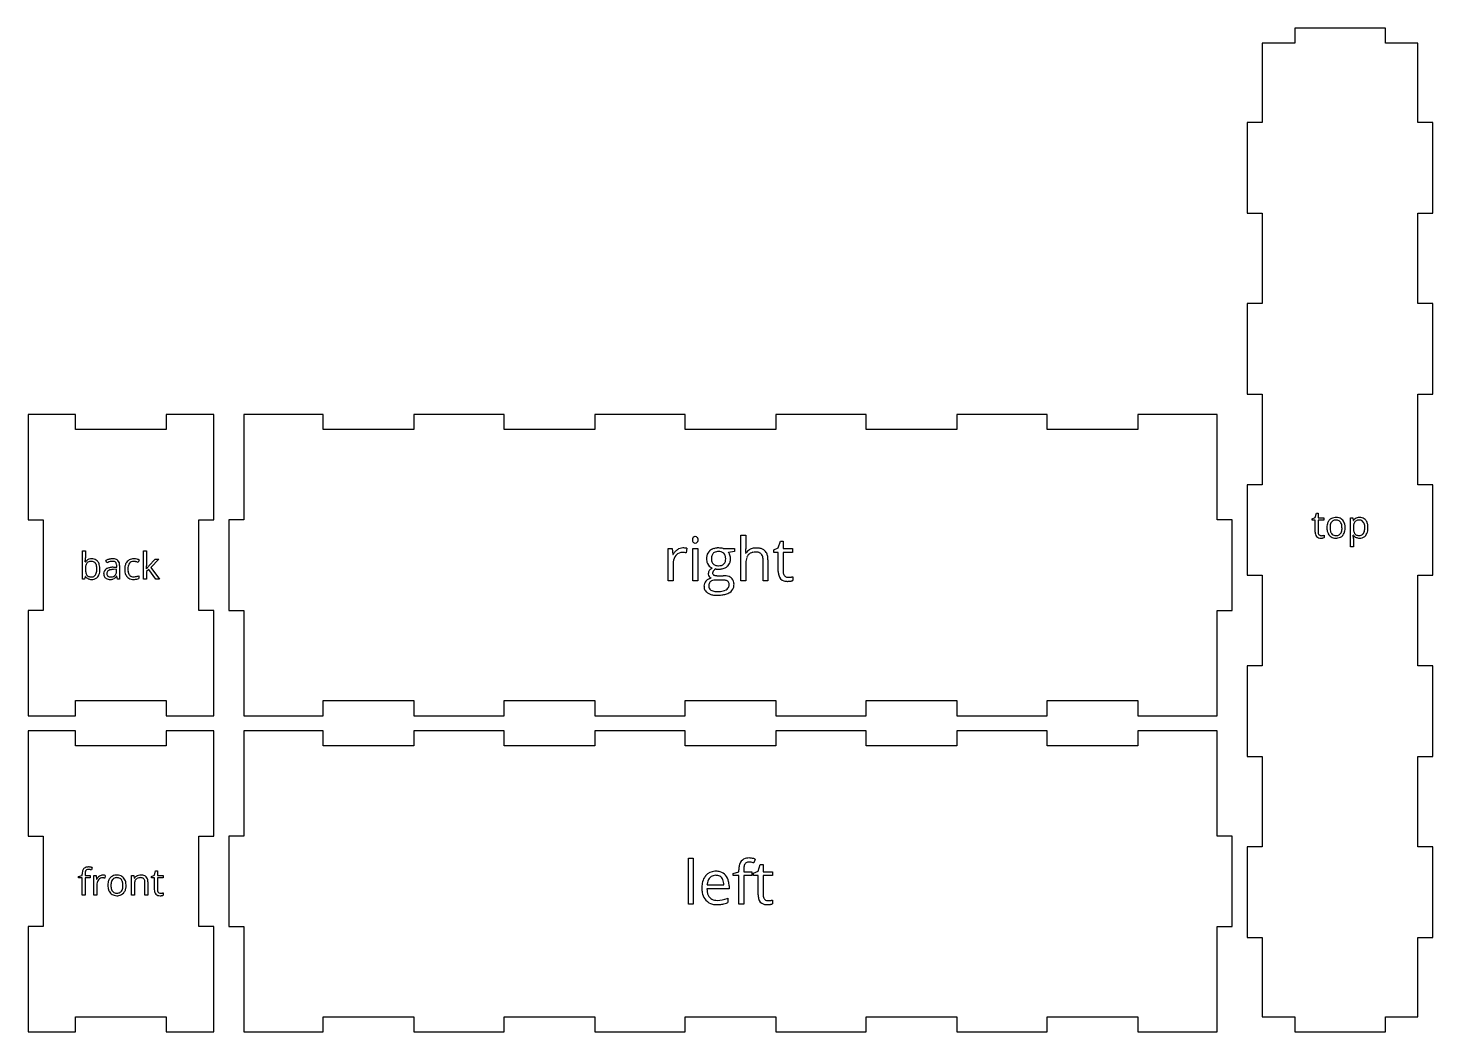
# Model space of a CAD drawing. Header units: millimetres. Extents: x 0 to 280, y 3 to 406.
# Drawn here: x 0 to 280, y 3 to 203 of the extents above; entities that cross this region are included whole.
import ezdxf

# ---------------------------------------------------------------- set-up
doc = ezdxf.new("R2010")
doc.units = ezdxf.units.MM

msp = doc.modelspace()

# ---------------------------------------------------------------- linework, layer by layer
at = {"layer": 'back_labelLayer'}
for p, q in [((10.83, 93.23), (10.83, 98.85)), ((10.83, 98.85), (11.43, 98.85)), ((11.43, 98.85), (11.43, 97.48)), ((23, 93.23), (23, 98.85)), ((23, 98.85), (23.59, 98.85)), ((23.59, 98.85), (23.59, 95.87)), ((11.4, 96.66), (11.43, 96.66)), ((15.7, 96.45), (15.51, 96.91)), ((16.99, 95.58), (17.66, 95.6)), ((17.66, 95.6), (17.66, 95.84)), ((18.24, 95.93), (18.24, 93.23)), ((22.12, 97.05), (21.94, 96.54)), ((23.57, 95.25), (23.59, 95.25)), ((24.07, 95.83), (25.35, 97.19)), ((26.06, 97.19), (24.45, 95.5)), ((24.45, 95.5), (26.17, 93.23)), ((25.35, 97.19), (26.06, 97.19)), ((11.26, 93.23), (10.83, 93.23)), ((11.39, 93.73), (11.26, 93.23)), ((11.43, 93.73), (11.39, 93.73)), ((17.64, 95.17), (17.04, 95.15)), ((17.64, 94.81), (17.64, 95.17)), ((17.68, 93.79), (17.65, 93.79)), ((17.8, 93.23), (17.68, 93.79)), ((18.24, 93.23), (17.8, 93.23)), ((22.06, 93.89), (22.06, 93.36)), ((23.59, 93.23), (23, 93.23)), ((24.05, 95.1), (23.59, 94.71)), ((23.59, 94.71), (23.59, 93.23)), ((25.44, 93.23), (24.05, 95.1)), ((26.17, 93.23), (25.44, 93.23))]:
    msp.add_line(p, q, dxfattribs=at)
for centre, radius, start, end in [((2.4, 97.35), 9.02, 355.7239, 358.1259), ((3.93, 97.25), 7.49, 355.4718, 355.653), ((-1.08, 97.47), 12.51, 358.1123, 0.0485), ((12.55, 95.88), 1.36, 95.1835, 145.1109), ((14.66, 95.28), 3.23, 171.0667, 177.8457), ((16.05, 95.21), 4.62, 177.6177, 180.0425), ((15.39, 95.19), 3.97, 179.7763, 185.7075), ((13.32, 95.5), 1.88, 160.8927, 171.2334), ((12.52, 95.78), 1.03, 143.3382, 161.256), ((12.33, 95.91), 0.798, 120.1403, 142.4249), ((12.45, 95.69), 1.04, 100.4469, 119.6701), ((12.57, 95.06), 1.69, 89.5731, 100.7324), ((12.67, 95.2), 2.05, 89.8743, 96.8145), ((12.59, 95.36), 1.39, 78.6782, 90.375), ((12.69, 95.42), 1.83, 74.2394, 90.5624), ((12.71, 95.86), 0.875, 35.5408, 79.8011), ((12.81, 95.86), 1.37, 38.5631, 74.067), ((12.61, 95.79), 0.995, 32.7039, 35.5239), ((12.35, 95.64), 1.3, 15.778, 32.0151), ((11.49, 95.38), 2.2, 6.1648, 16.0397), ((10.15, 95.23), 3.54, 359.7681, 6.3096), ((10.26, 95.2), 3.44, 353.4935, 0.2205), ((12.5, 95.62), 1.77, 16.4709, 38.4075), ((11.6, 95.34), 2.71, 5.1339, 16.7973), ((10.8, 95.19), 3.52, 350.6563, 0.338), ((10.47, 95.22), 3.85, 359.8779, 5.4094), ((16.1, 94.36), 1.04, 115.4905, 182.3568), ((16.82, 94.48), 2.77, 106.3569, 118.335), ((16.62, 93.41), 2.12, 101.3568, 117.0798), ((17.45, 92.84), 4.02, 112.2123, 115.9641), ((17.06, 93.83), 2.95, 103.6227, 112.432), ((16.94, 94.11), 3.15, 104.5163, 106.5489), ((16.86, 94.47), 2.78, 90.0714, 104.6521), ((17.04, 91.46), 4.12, 92.4696, 101.7065), ((16.83, 94.8), 1.95, 90.4485, 103.7665), ((16.82, 95.27), 1.48, 83.6506, 90.1754), ((16.87, 94.72), 2.53, 81.5679, 90.3249), ((17.16, 89.72), 5.86, 91.7165, 92.9096), ((16.88, 95.77), 0.98, 70.5716, 83.9929), ((17.01, 96.12), 0.609, 42.7296, 71.038), ((17.01, 95.67), 1.57, 68.2273, 81.7494), ((16.96, 96.09), 0.669, 20.4094, 41.4479), ((16.59, 95.95), 1.06, 7.8272, 20.6042), ((17.22, 96.18), 1.02, 47.8683, 68.2934), ((15.94, 95.85), 1.72, 359.6933, 8.0036), ((17.25, 96.24), 0.95, 19.2331, 46.6741), ((16.7, 96.04), 1.54, 6.3379, 19.6816), ((15.88, 95.94), 2.36, 359.8027, 6.6584), ((22.57, 95.2), 3.31, 169.8979, 180.3689), ((21.42, 95.41), 2.14, 153.0875, 170.1052), ((20.98, 95.62), 1.65, 138.655, 152.6854), ((20.9, 95.68), 1.55, 101.4913, 138.3134), ((23.19, 95.2), 3.31, 174.531, 180.1549), ((21.9, 95.34), 2.01, 160.1418, 175.1368), ((20.96, 95.71), 1.01, 114.4266, 161.6633), ((21.06, 95.4), 1.33, 88.7194, 112.5668), ((21.08, 94.9), 2.35, 89.5892, 102.1787), ((21.09, 95.4), 1.33, 87.675, 89.9748), ((21.1, 94.55), 2.71, 77.7702, 89.9476), ((21.07, 95.01), 1.72, 81.691, 87.5079), ((20.96, 94.26), 2.48, 77.2998, 81.7345), ((20.81, 93.56), 3.19, 74.7801, 77.4497), ((20.95, 94.06), 2.67, 68.3294, 74.8831), ((21.05, 94.27), 2.99, 74.6797, 77.9579), ((21.32, 95.27), 1.95, 70.0946, 74.7386), ((21.59, 95.99), 1.19, 63.5033, 70.1862), ((21.72, 96.27), 0.878, 62.9261, 63.1911), ((4.1, 96.62), 19.52, 356.0329, 356.6442), ((-0.62, 96.93), 24.25, 356.0205, 356.056), ((11.83, 96.17), 11.77, 356.6326, 357.4909), ((19.6, 95.87), 4, 358.2739, 359.8929), ((16.49, 95.96), 7.11, 357.5041, 358.3308), ((26.49, 93.2), 3.55, 142.3233, 144.7076), ((28.38, 91.74), 5.94, 140.4332, 142.3365), ((30.85, 89.71), 9.13, 139.2799, 140.4703), ((33.7, 87.26), 12.89, 138.3418, 139.2877), ((12.51, 94.51), 1.33, 215.585, 245.8362), ((13.83, 95.03), 2.39, 185.5925, 194.205), ((12.83, 94.77), 1.36, 193.943, 208.0219), ((12.42, 94.57), 0.905, 208.5537, 217.5604), ((12.39, 94.55), 0.87, 218.169, 253.8047), ((12.61, 94.74), 1.58, 245.9802, 255.5455), ((12.55, 95.05), 1.39, 253.1382, 266.8483), ((12.66, 94.97), 1.82, 255.7756, 270.3185), ((12.6, 95.58), 1.93, 266.3775, 270.051), ((12.61, 94.85), 1.2, 269.3869, 285.8631), ((12.67, 95.19), 2.03, 269.9226, 275.5482), ((12.77, 94.58), 1.42, 274.064, 321.4081), ((12.7, 94.53), 0.863, 286.0163, 326.8498), ((12.27, 94.81), 1.38, 326.7105, 343.6662), ((11.47, 95.06), 2.22, 343.4172, 353.6369), ((12.56, 94.75), 1.69, 321.3162, 335.5436), ((12.03, 94.98), 2.27, 335.8306, 350.8255), ((16.58, 94.31), 1.51, 179.5458, 192.6949), ((16.07, 94.18), 0.986, 192.0828, 227.4521), ((16.1, 94.22), 1.03, 227.7689, 237.805), ((16.18, 94.38), 1.22, 238.3273, 258.9184), ((16.64, 94.32), 0.947, 171.2121, 180.2058), ((16.55, 94.31), 0.857, 179.5266, 192.7788), ((16.34, 94.38), 0.64, 120.9734, 172.418), ((16.26, 94.24), 0.559, 192.3265, 222.0579), ((16.24, 94.22), 0.534, 222.5805, 229.2547), ((16.31, 94.32), 0.653, 229.7836, 254.2724), ((16.31, 94.99), 1.84, 258.672, 270.4047), ((16.5, 94.14), 0.921, 113.5886, 121.6804), ((16.72, 93.61), 1.5, 102.7996, 113.2433), ((16.41, 94.64), 0.991, 253.9397, 266.4533), ((16.33, 95.85), 2.7, 269.9539, 273.1492), ((16.44, 95), 1.35, 266.0783, 270.0589), ((16.99, 92.46), 2.67, 96.3545, 102.9954), ((16.46, 95.3), 1.65, 269.5792, 282.0413), ((16.37, 95.19), 2.04, 272.9335, 281.4139), ((17.19, 90.75), 4.4, 91.8564, 96.4479), ((16.5, 94.55), 1.38, 281.298, 293.7313), ((16.58, 94.76), 1.1, 281.7121, 306.4594), ((16.6, 94.29), 1.11, 294.3933, 304.7371), ((16.63, 94.68), 1, 306.988, 313.8561), ((16.31, 94.71), 1.62, 304.8485, 314.8531), ((16.62, 94.68), 1, 314.1892, 347.427), ((15.7, 95.33), 2.49, 314.7446, 321.7072), ((16.12, 94.8), 1.52, 346.9178, 0.2825), ((15.73, 94.81), 1.91, 359.8185, 0.0001), ((22.89, 95.18), 3.63, 179.9389, 183.9814), ((21.91, 95.09), 2.65, 183.5914, 196.354), ((21.04, 94.82), 1.73, 196.0167, 221.1349), ((20.86, 94.7), 1.52, 221.7976, 256.8021), ((22.79, 95.17), 2.9, 179.7042, 188.0744), ((21.74, 95.02), 1.85, 187.9315, 200.3886), ((21.17, 94.81), 1.24, 200.4183, 216.6393), ((20.94, 94.64), 0.953, 216.9695, 261.3103), ((21.04, 95.39), 2.24, 256.4244, 270.489), ((21.04, 95.13), 1.45, 260.1359, 270.2693), ((21.04, 96.19), 2.51, 270.2658, 286.2892), ((21.06, 96.44), 3.29, 269.9655, 272.8643), ((21.11, 95.67), 2.52, 272.5981, 282.1878), ((21.29, 94.88), 1.71, 282.0344, 296.9454), ((20.88, 96.76), 3.1, 286.046, 292.3654)]:
    msp.add_arc(centre, radius, start, end, dxfattribs=at)
at = {"layer": 'back_outsideCutPath'}
for p, q in [((0, 126), (0, 105.02)), ((9.48, 126), (0, 126)), ((9.48, 123), (9.48, 126)), ((37, 126), (27.52, 126)), ((27.52, 126), (27.52, 123)), ((37, 123.06), (37, 126)), ((27.52, 123), (9.48, 123)), ((37, 105.02), (37, 123.06)), ((0, 105.02), (3, 105.02)), ((3, 105.02), (3, 86.98)), ((34, 86.98), (34, 105.02)), ((34, 105.02), (37, 105.02)), ((3, 86.98), (0, 86.98)), ((0, 86.98), (0, 68.94)), ((37, 86.98), (34, 86.98)), ((37, 66), (37, 86.98)), ((0, 68.94), (0, 66)), ((9.48, 66), (9.48, 69)), ((9.48, 69), (27.52, 69)), ((27.52, 69), (27.52, 66)), ((0, 66), (9.48, 66)), ((27.52, 66), (37, 66))]:
    msp.add_line(p, q, dxfattribs=at)
at = {"layer": 'front_labelLayer'}
for p, q in [((10.05, 33.97), (10.76, 34.19)), ((10.05, 33.7), (10.05, 33.97)), ((10.76, 33.7), (10.05, 33.7)), ((10.76, 34.19), (10.76, 34.41)), ((10.76, 30.21), (10.76, 33.7)), ((11.36, 34.42), (11.36, 34.17)), ((11.36, 34.17), (12.37, 34.17)), ((12.37, 33.7), (11.36, 33.7)), ((11.36, 33.7), (11.36, 30.21)), ((12.37, 34.17), (12.37, 33.7)), ((12.77, 35.74), (12.62, 35.26)), ((13.09, 30.21), (13.09, 34.17)), ((13.09, 34.17), (13.59, 34.17)), ((13.59, 34.17), (13.66, 33.43)), ((15.37, 34.19), (15.29, 33.64)), ((20.58, 30.21), (20.58, 34.17)), ((20.58, 34.17), (21.07, 34.17)), ((21.07, 34.17), (21.17, 33.62)), ((21.17, 33.62), (21.2, 33.62)), ((24.6, 33.99), (25.17, 34.24)), ((24.6, 33.7), (24.6, 33.99)), ((25.17, 33.7), (24.6, 33.7)), ((25.17, 34.24), (25.42, 35.08)), ((25.17, 31.34), (25.17, 33.7)), ((25.42, 35.08), (25.77, 35.08)), ((25.77, 35.08), (25.77, 34.17)), ((25.77, 34.17), (26.92, 34.17)), ((26.92, 33.7), (25.77, 33.7)), ((25.77, 33.7), (25.77, 31.37)), ((26.92, 34.17), (26.92, 33.7)), ((13.66, 33.43), (13.69, 33.43)), ((13.69, 32.33), (13.69, 30.21)), ((21.18, 32.28), (21.18, 30.21)), ((23.29, 30.21), (23.29, 32.77)), ((23.89, 32.79), (23.89, 30.21)), ((11.36, 30.21), (10.76, 30.21)), ((13.69, 30.21), (13.09, 30.21)), ((21.18, 30.21), (20.58, 30.21)), ((23.89, 30.21), (23.29, 30.21)), ((26.95, 30.7), (26.95, 30.24))]:
    msp.add_line(p, q, dxfattribs=at)
for centre, radius, start, end in [((13.19, 34.44), 2.43, 167.5776, 180.6587), ((12.05, 34.7), 1.26, 141.7434, 168.2322), ((11.86, 34.8), 1.05, 98.2552, 139.6203), ((13.42, 34.46), 2.06, 171.6527, 178.4384), ((14.19, 34.42), 2.83, 178.1973, 180.023), ((12.6, 34.58), 1.23, 161.8437, 171.7848), ((12.09, 34.75), 0.694, 145.0689, 162.1801), ((11.95, 34.84), 0.519, 102.7678, 144.338), ((12.03, 34.04), 1.82, 89.6697, 99.9314), ((12.02, 34.56), 0.809, 89.4859, 103.4197), ((12.02, 34.08), 1.29, 83.0761, 89.7926), ((12.03, 33.94), 1.93, 81.5641, 89.7017), ((11.94, 33.45), 1.93, 76.5184, 83.0217), ((11.89, 32.99), 2.89, 75.9741, 81.6564), ((11.72, 32.49), 2.91, 71.9614, 76.5918), ((11.66, 32.02), 3.88, 73.2964, 76.0946), ((15.45, 32.44), 2.03, 139.4139, 150.6033), ((15.09, 32.75), 1.55, 124.2322, 139.4161), ((14.85, 32.65), 1.04, 89.6336, 137.0881), ((14.89, 33.04), 1.2, 89.6797, 124.4406), ((14.86, 32.29), 1.41, 87.3435, 89.9662), ((14.91, 31.48), 2.75, 84.9923, 90.1281), ((14.83, 31.85), 1.84, 81.5885, 87.1917), ((14.71, 31.06), 2.64, 77.4453, 81.6361), ((14.97, 32.22), 2.01, 78.4892, 85.0265), ((17.61, 32.59), 1.66, 138.176, 150.2287), ((17.56, 32.64), 1.59, 99.1759, 137.9833), ((17.57, 32.76), 0.955, 103.4685, 142.3119), ((17.71, 31.91), 2.33, 89.7326, 100.076), ((17.69, 32.3), 1.43, 89.4806, 103.8805), ((17.71, 32.22), 1.51, 79.3453, 90.3175), ((17.74, 32.22), 2.02, 73.5223, 90.5692), ((17.83, 32.73), 0.987, 37.9578, 80.4006), ((17.86, 32.65), 1.57, 41.1446, 73.2134), ((17.63, 32.46), 1.87, 13.5014, 41.0703), ((22.22, 32.97), 1.21, 116.9443, 147.6526), ((22.35, 32.76), 1.46, 115.8073, 117.6066), ((22.41, 32.61), 1.62, 94.3227, 115.5455), ((22.24, 32.59), 1.13, 100.1176, 118.1603), ((22.37, 31.91), 1.82, 89.5933, 100.3718), ((22.45, 32.27), 1.96, 89.958, 94.7108), ((22.39, 32.14), 1.59, 84.0198, 90.1511), ((22.47, 31.87), 2.37, 80.5586, 90.3538), ((22.45, 32.65), 1.07, 71.0827, 84.3692), ((22.58, 33.03), 0.676, 43.379, 71.5387), ((22.62, 32.73), 1.5, 65.1094, 80.7638), ((22.79, 33.11), 1.08, 46.5585, 64.8782), ((22.8, 33.15), 1.04, 19.3849, 45.5997), ((15.51, 32.33), 1.82, 173.6907, 180.0883), ((15.07, 32.4), 1.37, 138.9576, 174.5422), ((15.1, 32.37), 1.42, 135.621, 138.8378), ((19.01, 32.21), 3.11, 169.2443, 180.3881), ((18.89, 32.18), 3, 179.7745, 189.0933), ((18.12, 32.05), 2.22, 188.9102, 205.3172), ((17.95, 32.42), 2.04, 150.7112, 169.4695), ((17.89, 31.95), 1.97, 205.6559, 208.4463), ((17.6, 31.77), 1.62, 207.7947, 238.6758), ((19.68, 32.2), 3.17, 173.0086, 180.2464), ((19.55, 32.17), 3.04, 179.706, 187.916), ((18.54, 32.35), 2.01, 162.0653, 173.1675), ((18.44, 32.01), 1.91, 187.7639, 200.0977), ((17.8, 32.59), 1.24, 142.9026, 162.375), ((17.82, 31.79), 1.26, 200.0846, 216.9132), ((17.6, 31.63), 0.983, 217.3009, 261.7099), ((17.83, 31.62), 0.97, 284.5662, 322.6334), ((17.62, 32.59), 1.23, 20.0257, 37.4351), ((17.58, 31.81), 1.29, 323.0089, 342.639), ((17.01, 32.36), 1.89, 7.744, 20.069), ((16.84, 32.05), 2.06, 342.3616, 353.7538), ((15.92, 32.2), 2.99, 359.7076, 7.8973), ((15.75, 32.18), 3.16, 353.5363, 0.2014), ((17.8, 31.79), 1.67, 318.144, 329.7566), ((17.48, 31.96), 2.03, 330.2507, 349.4117), ((16.76, 32.23), 2.77, 1.1277, 13.88), ((16.43, 32.17), 3.1, 349.1762, 0.3862), ((16.01, 32.19), 3.52, 359.9918, 1.542), ((25.02, 32.28), 3.84, 178.0809, 180.0237), ((24.02, 32.33), 2.83, 171.1765, 178.3218), ((22.91, 32.51), 1.71, 159.9535, 171.3801), ((22.22, 32.76), 0.981, 140.1519, 160.3147), ((22.11, 32.84), 0.846, 118.5439, 139.1927), ((22.55, 33.01), 0.714, 22.7025, 42.3419), ((22.23, 32.88), 1.06, 8.4931, 22.658), ((21.6, 32.78), 1.7, 359.6714, 8.6878), ((22.2, 32.92), 1.68, 6.9633, 19.8363), ((21.28, 32.8), 2.62, 359.7631, 7.2116), ((27.05, 31.32), 1.89, 179.3551, 192.8477), ((26.11, 31.07), 0.907, 190.3818, 253.8772), ((26.98, 31.36), 1.21, 179.6417, 189.7506), ((26.55, 31.29), 0.775, 189.5481, 205.7873), ((26.37, 31.2), 0.582, 206.1294, 221.4084), ((26.35, 31.19), 0.557, 221.5949, 262.3505), ((17.62, 31.81), 1.67, 238.8115, 253.2429), ((17.68, 32.06), 1.93, 253.5437, 270.4182), ((17.7, 32.12), 1.49, 260.5033, 270.2477), ((17.71, 32.46), 2.33, 269.7503, 279.8033), ((17.72, 32.03), 1.39, 269.4482, 284.7256), ((17.86, 31.75), 1.6, 278.8959, 317.9979), ((26.29, 31.7), 1.57, 253.7848, 270.8853), ((26.4, 31.43), 0.802, 261.3267, 270.1912), ((26.32, 31.67), 1.54, 270.0026, 270.7609), ((26.31, 32), 1.87, 270.8933, 275.5484), ((26.41, 32.6), 1.97, 269.8804, 278.3029), ((26.24, 32.73), 2.6, 275.5261, 279.294), ((26.3, 32.38), 2.25, 279.1869, 280.1137), ((26.43, 32.44), 1.81, 278.4146, 279.0087), ((26.4, 31.83), 1.69, 280.0069, 283.3736), ((26.21, 33.86), 3.24, 278.959, 280.5104), ((26.55, 31.21), 1.04, 283.3071, 288.1197), ((26.42, 32.73), 2.09, 280.4845, 282.6271), ((26.6, 31.91), 1.25, 282.5877, 285.5794), ((26.69, 30.77), 0.59, 287.9888, 295.3048), ((26.69, 31.57), 0.902, 285.7249, 286.2566)]:
    msp.add_arc(centre, radius, start, end, dxfattribs=at)
at = {"layer": 'front_outsideCutPath'}
for p, q in [((0, 63), (0, 42.02)), ((9.48, 63), (0, 63)), ((9.48, 60), (9.48, 63)), ((37, 63), (27.52, 63)), ((27.52, 63), (27.52, 60)), ((37, 60.06), (37, 63)), ((27.52, 60), (9.48, 60)), ((37, 42.02), (37, 60.06)), ((0, 42.02), (3, 42.02)), ((3, 42.02), (3, 23.98)), ((34, 23.98), (34, 42.02)), ((34, 42.02), (37, 42.02)), ((3, 23.98), (0, 23.98)), ((0, 23.98), (0, 5.94)), ((37, 23.98), (34, 23.98)), ((37, 3), (37, 23.98)), ((0, 5.94), (0, 3)), ((9.48, 3), (9.48, 6)), ((9.48, 6), (27.52, 6)), ((27.52, 6), (27.52, 3)), ((0, 3), (9.48, 3)), ((27.52, 3), (37, 3))]:
    msp.add_line(p, q, dxfattribs=at)
at = {"layer": 'left_labelLayer'}
for p, q in [((131.61, 28.47), (131.61, 37.59)), ((131.61, 37.59), (132.58, 37.59)), ((132.58, 37.59), (132.58, 28.47)), ((144.92, 37.44), (144.67, 36.67)), ((140.51, 34.57), (141.66, 34.92)), ((140.51, 34.13), (140.51, 34.57)), ((141.66, 34.13), (140.51, 34.13)), ((141.66, 34.92), (141.66, 35.28)), ((141.66, 28.47), (141.66, 34.13)), ((142.63, 35.31), (142.63, 34.89)), ((142.63, 34.89), (144.27, 34.89)), ((144.27, 34.13), (142.63, 34.13)), ((142.63, 34.13), (142.63, 28.47)), ((144.27, 34.89), (144.27, 34.13)), ((144.59, 34.6), (145.51, 35.01)), ((144.59, 34.13), (144.59, 34.6)), ((145.51, 34.13), (144.59, 34.13)), ((145.51, 35.01), (145.92, 36.38)), ((145.51, 30.31), (145.51, 34.13)), ((145.92, 36.38), (146.48, 36.38)), ((146.48, 36.38), (146.48, 34.89)), ((146.48, 34.89), (148.35, 34.89)), ((148.35, 34.13), (146.48, 34.13)), ((146.48, 34.13), (146.48, 30.35)), ((148.35, 34.89), (148.35, 34.13)), ((139.72, 31.5), (135.29, 31.5)), ((135.32, 32.29), (138.67, 32.29)), ((139.72, 32.12), (139.72, 31.5)), ((132.58, 28.47), (131.61, 28.47)), ((139.44, 29.63), (139.44, 28.77)), ((142.63, 28.47), (141.66, 28.47)), ((148.39, 29.27), (148.39, 28.53))]:
    msp.add_line(p, q, dxfattribs=at)
for centre, radius, start, end in [((143.75, 35.76), 2.04, 141.7434, 168.2322), ((143.45, 35.92), 1.71, 98.2552, 139.6203), ((143.82, 35.84), 1.13, 145.0688, 162.1802), ((143.58, 35.99), 0.842, 102.7678, 144.338), ((143.71, 34.69), 2.96, 89.6697, 99.9314), ((143.7, 35.54), 1.31, 89.4859, 103.4197), ((143.7, 34.76), 2.09, 83.076, 89.7927), ((143.71, 34.52), 3.13, 81.5641, 89.7018), ((143.58, 33.73), 3.13, 76.5184, 83.0216), ((143.49, 32.98), 4.68, 75.974, 81.6565), ((143.21, 32.17), 4.72, 71.9613, 76.5918), ((143.12, 31.41), 6.3, 73.2964, 76.0946), ((137.72, 32), 3.41, 149.4071, 169.1854), ((137.26, 32.25), 2.88, 140.1056, 148.9068), ((136.97, 32.51), 2.49, 92.4763, 140.5386), ((137.29, 32.41), 1.92, 138.0995, 160.5866), ((136.96, 32.7), 1.48, 106.4657, 137.9176), ((137.07, 32.28), 1.92, 89.4423, 106.2089), ((137.1, 31.57), 3.44, 89.9638, 93.9177), ((137.1, 32.19), 2, 79.6468, 90.291), ((137.13, 32.04), 2.96, 74.2126, 90.545), ((137.24, 32.85), 1.33, 40.0823, 80.6243), ((137.32, 32.73), 2.25, 41.2065, 74.0233), ((137.11, 32.74), 1.5, 23.4822, 39.7072), ((136.96, 32.42), 2.72, 11.5994, 41.1496), ((145.6, 35.33), 3.94, 167.5776, 180.6587), ((147.23, 35.31), 4.59, 178.1974, 180.0232), ((145.97, 35.36), 3.33, 171.6528, 178.4384), ((144.64, 35.56), 1.99, 161.8438, 171.7847), ((139.39, 31.66), 5.11, 168.9539, 180.3843), ((139.84, 31.63), 5.56, 179.9886, 181.7991), ((138.59, 31.55), 4.3, 181.3575, 194.492), ((139.2, 31.58), 3.9, 181.1447, 190.8007), ((138.97, 31.96), 3.67, 172.1546, 174.7615), ((138.14, 32.09), 2.83, 160.3353, 172.5315), ((137.82, 31.31), 2.5, 190.6006, 206.0275), ((136.54, 32.51), 2.11, 8.7343, 23.2772), ((135.36, 32.31), 3.31, 359.6745, 8.9225), ((135.76, 32.14), 3.96, 359.6148, 12.0336), ((137.2, 31.17), 2.86, 194.0877, 223.0538), ((137.05, 31.06), 2.68, 223.5466, 256.1957), ((137.21, 31.02), 1.83, 206.295, 222.5558), ((137.15, 30.99), 1.77, 223.0645, 258.1401), ((137.32, 32.13), 3.78, 256.0088, 270.4848), ((137.37, 31.88), 2.68, 257.5312, 270.4319), ((137.36, 36.27), 7.92, 269.9669, 271.9932), ((137.37, 34.34), 5.14, 270.1984, 292.209), ((137.43, 34.36), 6.01, 271.912, 275.9727), ((137.64, 32.45), 4.08, 275.9054, 281.6604), ((137.54, 32.82), 4.47, 281.9936, 287.8852), ((137.11, 34.12), 5.84, 287.9023, 293.4861), ((137.12, 35.05), 5.89, 291.8256, 293.1614), ((148.57, 30.28), 3.06, 179.3551, 192.8478), ((147.03, 29.86), 1.47, 190.3818, 253.8772), ((148.44, 30.34), 1.96, 179.6417, 189.7506), ((147.75, 30.22), 1.26, 189.5479, 205.7874), ((147.47, 30.09), 0.943, 206.1295, 221.4084), ((147.33, 30.89), 2.54, 253.7848, 270.8853), ((147.43, 30.06), 0.904, 221.5949, 262.3505), ((147.51, 30.45), 1.3, 261.3265, 270.1914), ((147.37, 30.84), 2.49, 270.0035, 270.7608), ((147.36, 31.38), 3.03, 270.8932, 275.5484), ((147.52, 32.35), 3.19, 269.8803, 278.3028), ((147.25, 32.56), 4.22, 275.5261, 279.2939), ((147.35, 31.99), 3.64, 279.1865, 280.1144), ((147.55, 32.1), 2.94, 278.4155, 279.0082), ((147.51, 31.11), 2.74, 280.007, 283.3735), ((147.19, 34.39), 5.26, 278.959, 280.5104), ((147.75, 30.09), 1.69, 283.3069, 288.1198), ((147.53, 32.56), 3.4, 280.4847, 282.6268), ((147.83, 31.23), 2.03, 282.5877, 285.5794), ((147.98, 29.39), 0.957, 287.9889, 295.3048), ((147.98, 30.68), 1.46, 285.7245, 286.256)]:
    msp.add_arc(centre, radius, start, end, dxfattribs=at)
at = {"layer": 'left_outsideCutPath'}
for p, q in [((43, 63), (43, 42.02)), ((58.82, 63), (43, 63)), ((58.82, 60), (58.82, 63)), ((94.9, 63), (76.86, 63)), ((76.86, 63), (76.86, 60)), ((94.9, 60), (94.9, 63)), ((130.98, 63), (112.94, 63)), ((112.94, 63), (112.94, 60)), ((130.98, 60), (130.98, 63)), ((167.06, 63), (149.02, 63)), ((149.02, 63), (149.02, 60)), ((167.06, 60), (167.06, 63)), ((203.14, 63), (185.1, 63)), ((185.1, 63), (185.1, 60)), ((203.14, 60), (203.14, 63)), ((237, 63), (221.18, 63)), ((221.18, 63), (221.18, 60)), ((237, 60.06), (237, 63)), ((76.86, 60), (58.82, 60)), ((112.94, 60), (94.9, 60)), ((149.02, 60), (130.98, 60)), ((185.1, 60), (167.06, 60)), ((221.18, 60), (203.14, 60)), ((237, 42.02), (237, 60.06)), ((43, 42.02), (40, 42.02)), ((40, 42.02), (40, 23.98)), ((240, 42.02), (237, 42.02)), ((240, 23.98), (240, 42.02)), ((40, 23.98), (43, 23.98)), ((43, 23.98), (43, 5.94)), ((237, 3), (237, 23.98)), ((237, 23.98), (240, 23.98)), ((43, 5.94), (43, 3)), ((58.82, 3), (58.82, 6)), ((58.82, 6), (76.86, 6)), ((76.86, 6), (76.86, 3)), ((94.9, 3), (94.9, 6)), ((94.9, 6), (112.94, 6)), ((112.94, 6), (112.94, 3)), ((130.98, 3), (130.98, 6)), ((130.98, 6), (149.02, 6)), ((149.02, 6), (149.02, 3)), ((167.06, 3), (167.06, 6)), ((167.06, 6), (185.1, 6)), ((185.1, 6), (185.1, 3)), ((203.14, 3), (203.14, 6)), ((203.14, 6), (221.18, 6)), ((221.18, 6), (221.18, 3)), ((43, 3), (58.82, 3)), ((76.86, 3), (94.9, 3)), ((112.94, 3), (130.98, 3)), ((149.02, 3), (167.06, 3)), ((185.1, 3), (203.14, 3)), ((221.18, 3), (237, 3))]:
    msp.add_line(p, q, dxfattribs=at)
at = {"layer": 'right_labelLayer'}
for p, q in [((142.09, 92.88), (142.09, 102)), ((142.09, 102), (143.07, 102)), ((143.07, 102), (143.07, 99.24)), ((127.59, 92.88), (127.59, 99.3)), ((127.59, 99.3), (128.39, 99.3)), ((128.39, 99.3), (128.5, 98.12)), ((128.5, 98.12), (128.55, 98.12)), ((131.28, 99.35), (131.15, 98.45)), ((132.49, 92.88), (132.49, 99.3)), ((132.49, 99.3), (133.46, 99.3)), ((133.46, 99.3), (133.46, 92.88)), ((138.56, 99.3), (140.78, 99.3)), ((140.78, 98.69), (139.59, 98.55)), ((140.78, 99.3), (140.78, 98.69)), ((143.02, 98.41), (143.08, 98.41)), ((148.61, 99.02), (149.53, 99.42)), ((148.61, 98.55), (148.61, 99.02)), ((149.53, 98.55), (148.61, 98.55)), ((149.53, 99.42), (149.94, 100.79)), ((149.53, 94.73), (149.53, 98.55)), ((149.94, 100.79), (150.5, 100.79)), ((150.5, 100.79), (150.5, 99.3)), ((150.5, 99.3), (152.37, 99.3)), ((152.37, 98.55), (150.5, 98.55)), ((150.5, 98.55), (150.5, 94.77)), ((152.37, 99.3), (152.37, 98.55)), ((128.56, 96.33), (128.56, 92.88)), ((143.07, 96.24), (143.07, 92.88)), ((146.49, 92.88), (146.49, 97.04)), ((147.46, 97.07), (147.46, 92.88)), ((128.56, 92.88), (127.59, 92.88)), ((133.46, 92.88), (132.49, 92.88)), ((138.22, 93.03), (137.06, 93.03)), ((137.4, 93.9), (138.53, 93.9)), ((143.07, 92.88), (142.09, 92.88)), ((147.46, 92.88), (146.49, 92.88)), ((152.41, 93.69), (152.41, 92.94))]:
    msp.add_line(p, q, dxfattribs=at)
for centre, radius, start, end in [((133.48, 101.05), 1.08, 170.8452, 180.3544), ((133.55, 101.04), 1.15, 179.8805, 185.3688), ((133.2, 101), 0.792, 184.9926, 198.2041), ((133.08, 101.12), 0.669, 155.9679, 171.0515), ((132.88, 101.21), 0.455, 133.7879, 155.9172), ((132.95, 101.13), 0.562, 92.6447, 133.471), ((132.98, 100.95), 0.742, 89.9692, 93.7642), ((132.99, 101.12), 0.573, 46.3708, 90.8879), ((133.04, 101.18), 0.491, 17.7252, 46.4473), ((132.91, 100.97), 0.634, 332.6322, 350.0706), ((132.78, 101.08), 0.772, 4.9427, 18.1902), ((132.55, 101.04), 1.01, 349.8344, 0.3891), ((132.44, 101.05), 1.11, 359.8848, 5.3182), ((131.41, 96.5), 3.28, 139.414, 150.6033), ((130.82, 97.01), 2.51, 124.2321, 139.4161), ((130.44, 96.85), 1.69, 89.6335, 137.0881), ((130.51, 97.48), 1.94, 89.6797, 124.4406), ((130.44, 96.26), 2.28, 87.3437, 89.9659), ((130.53, 94.96), 4.47, 84.9923, 90.1281), ((130.4, 95.55), 2.99, 81.5885, 87.1917), ((130.22, 94.26), 4.29, 77.4454, 81.636), ((130.63, 96.16), 3.26, 78.4892, 85.0266), ((132.92, 100.91), 0.502, 197.7934, 224.8941), ((132.95, 100.94), 0.546, 225.1301, 249.9002), ((132.97, 101.01), 0.618, 250.5001, 270.5979), ((132.99, 100.96), 0.567, 269.1788, 314.2807), ((133.05, 100.9), 0.475, 313.6154, 332.2678), ((137.1, 97.48), 1.85, 132.3288, 167.3341), ((137.22, 97.3), 2.07, 106.2189, 131.5378), ((137.39, 97.53), 1.17, 135.584, 163.0016), ((137.34, 97.55), 1.12, 122.5211, 134.9967), ((137.54, 96.28), 3.13, 93.633, 106.5409), ((137.45, 97.37), 1.33, 101.062, 121.9739), ((137.59, 96.67), 2.04, 89.5859, 101.3334), ((137.64, 95.13), 4.3, 89.938, 94.0268), ((137.63, 96.6), 2.12, 76.1095, 90.7028), ((137.66, 95.69), 3.73, 82.5852, 90.1849), ((137.77, 96.58), 2.84, 74.0089, 82.5695), ((137.9, 97.57), 1.1, 13.9536, 77.6674), ((138.35, 97.57), 1.58, 29.4584, 38.3577), ((137.7, 97.2), 2.32, 23.1846, 29.5422), ((137.08, 96.93), 3, 21.2508, 23.3488), ((138.13, 97.34), 1.87, 6.8505, 20.9872), ((139.25, 98.95), 3.8, 351.9714, 354.9618), ((137.29, 99.12), 5.77, 354.9828, 357.8944), ((134.32, 99.23), 8.75, 357.8674, 0.0683), ((144.73, 97.38), 1.94, 119.8316, 147.9726), ((144.78, 97.02), 1.62, 140.6208, 160.5049), ((144.57, 97.16), 1.36, 118.4551, 139.6706), ((144.96, 97.02), 2.37, 116.6658, 120.4183), ((145.01, 96.91), 2.5, 96.6653, 116.3782), ((144.78, 96.75), 1.83, 100.1068, 118.0848), ((144.99, 95.65), 2.94, 89.5919, 100.3595), ((145.1, 96.25), 3.16, 89.8927, 96.9959), ((145.02, 96.02), 2.58, 84.0198, 90.151), ((145.13, 95.46), 3.95, 80.6863, 90.3537), ((145.12, 96.85), 1.74, 71.0828, 84.3692), ((145.33, 97.46), 1.1, 43.3791, 71.5386), ((145.38, 96.91), 2.48, 65.6023, 80.8844), ((145.28, 97.43), 1.16, 22.7025, 42.3419), ((145.67, 97.57), 1.75, 46.7401, 65.413), ((145.69, 97.64), 1.69, 19.2204, 45.7661), ((144.72, 97.28), 2.73, 6.4734, 19.6468), ((131.51, 96.33), 2.95, 173.6908, 180.0883), ((130.79, 96.45), 2.22, 138.9576, 174.5422), ((130.85, 96.39), 2.31, 135.6207, 138.8378), ((138.03, 97.25), 2.81, 166.8196, 180.4839), ((137.68, 97.22), 2.45, 179.976, 183.6207), ((137.23, 97.17), 2.01, 183.0161, 212.3123), ((137.32, 97.23), 2.11, 212.4713, 215.8875), ((137, 96.98), 1.71, 215.1641, 247.4748), ((137.41, 93.52), 2.16, 125.2213, 132.8655), ((137.93, 92.79), 3.06, 121.2352, 125.3795), ((138.74, 97.25), 2.56, 175.3393, 180.0865), ((138.08, 97.23), 1.9, 179.5617, 191.6529), ((138, 97.32), 1.82, 162.5912, 175.7343), ((137.42, 97.09), 1.22, 191.3555, 213.366), ((137.26, 97), 1.04, 213.9574, 227.7971), ((137.4, 97.17), 1.26, 228.2621, 254.7341), ((137.85, 93.71), 1.73, 117.3935, 128.4095), ((137.54, 97.84), 2.64, 259.4963, 263.3905), ((137.58, 97.77), 1.89, 254.4016, 267.4349), ((137.59, 98.32), 3.13, 263.4836, 270.1272), ((137.62, 98.39), 2.5, 267.0155, 270.0322), ((137.6, 99.42), 4.22, 269.9691, 272.9313), ((137.65, 98), 2.12, 269.2257, 284.3774), ((137.67, 98.41), 3.21, 272.5335, 285.258), ((137.94, 97), 1.07, 282.7797, 346.4828), ((137.96, 97.4), 2.16, 284.9316, 310.6223), ((136.96, 97.3), 2.09, 359.1807, 15.0432), ((137.08, 97.24), 1.97, 345.4362, 0.7466), ((138.19, 97.13), 1.8, 310.6098, 342.0924), ((137.78, 97.24), 2.23, 342.565, 0.5958), ((137.61, 97.27), 2.4, 359.871, 7.0432), ((147.72, 96.32), 4.65, 171.3202, 178.3407), ((149.34, 96.24), 6.28, 178.108, 180.023), ((145.91, 96.6), 2.81, 160.1567, 171.5313), ((144.76, 97.21), 1.72, 8.4932, 22.658), ((143.74, 97.05), 2.75, 359.6714, 8.6877), ((143.26, 97.09), 4.21, 359.7945, 6.7744), ((136.2, 91.82), 1.49, 138.3916, 181.0053), ((136.36, 91.68), 1.7, 113.8121, 138.3496), ((136.68, 94.29), 1.11, 161.7226, 180.4843), ((136.68, 94.28), 1.12, 179.9839, 182.9377), ((136.47, 94.25), 0.902, 182.1767, 215.3415), ((136.56, 94.32), 0.986, 144.4964, 161.3351), ((136.66, 91.03), 2.41, 102.2871, 114.1173), ((136.69, 91.94), 1.02, 130.7945, 169.0414), ((136.71, 94.43), 1.2, 215.4649, 217.1748), ((136.88, 94.08), 1.39, 132.7259, 144.148), ((136.57, 94.31), 1.01, 216.5861, 245.4969), ((136.76, 91.85), 1.14, 117.2304, 130.5024), ((136.9, 91.56), 1.46, 99.8103, 116.8229), ((137.17, 94.42), 0.732, 147.5369, 180.2592), ((136.94, 94.41), 0.504, 179.2919, 198.3581), ((136.84, 94.39), 0.407, 199.2292, 239.5691), ((137.41, 94.26), 1.02, 128.0882, 147.14), ((136.92, 94.49), 0.54, 238.2198, 239.8463), ((136.98, 94.62), 0.682, 240.7302, 254.5027), ((137.04, 90.79), 2.24, 89.6435, 100.0209), ((137.17, 95.27), 1.35, 254.1636, 262.2123), ((137.32, 96.3), 2.39, 262.0555, 267.2084), ((137.39, 97.6), 3.7, 267.0919, 270.0863), ((138.24, 86.84), 6.19, 86.5054, 90.1399), ((138.55, 89.92), 3.98, 81.5744, 90.306), ((138.4, 89.36), 3.66, 81.4172, 86.5757), ((138.65, 91.04), 1.97, 73.41, 81.5907), ((138.77, 91.35), 2.54, 68.3671, 81.7399), ((138.96, 92.04), 0.923, 58.9972, 73.8587), ((139.11, 92.31), 0.613, 31.5096, 58.0777), ((138.95, 92.22), 0.797, 10.6609, 30.9361), ((139.06, 92.07), 1.76, 52.1879, 68.2501), ((139.26, 92.34), 1.42, 8.6201, 51.8983), ((138.56, 92.2), 2.14, 359.7431, 9.7326), ((152.59, 94.69), 3.06, 179.3551, 192.8478), ((151.05, 94.28), 1.47, 190.3818, 253.8772), ((152.46, 94.76), 1.96, 179.6417, 189.7506), ((151.77, 94.63), 1.26, 189.5479, 205.7874), ((151.49, 94.5), 0.943, 206.1295, 221.4084), ((151.35, 95.31), 2.54, 253.7848, 270.8853), ((151.45, 94.48), 0.904, 221.5949, 262.3505), ((151.53, 94.87), 1.3, 261.3265, 270.1914), ((151.39, 95.26), 2.49, 270.0035, 270.7608), ((151.38, 95.8), 3.03, 270.8932, 275.5484), ((151.54, 96.76), 3.19, 269.8803, 278.3028), ((151.27, 96.98), 4.22, 275.5261, 279.2939), ((151.37, 96.41), 3.64, 279.1865, 280.1144), ((151.57, 96.51), 2.94, 278.4155, 279.0082), ((151.53, 95.52), 2.74, 280.007, 283.3735), ((151.21, 98.8), 5.26, 278.959, 280.5104), ((151.77, 94.5), 1.69, 283.3069, 288.1198), ((151.55, 96.97), 3.4, 280.4847, 282.6268), ((151.85, 95.64), 2.03, 282.5877, 285.5794), ((152, 93.81), 0.957, 287.9889, 295.3048), ((152, 95.09), 1.46, 285.7245, 286.256), ((136.77, 91.79), 2.05, 179.9785, 183.0227), ((136.3, 91.74), 1.58, 182.208, 207.7462), ((136.26, 91.76), 1.55, 208.9036, 236.4232), ((136.67, 92.34), 2.26, 235.9668, 251.2229), ((137.21, 91.82), 1.56, 168.2581, 180.382), ((136.63, 91.79), 0.977, 179.2208, 200.9355), ((136.52, 91.76), 0.859, 202.0287, 236.1458), ((137.05, 93.47), 3.45, 251.2102, 262.7064), ((136.69, 91.99), 1.14, 235.0636, 238.504), ((136.89, 92.35), 1.56, 239.1066, 254.4863), ((137.17, 93.29), 2.53, 254.2324, 263.4937), ((137.32, 95.45), 5.45, 262.5635, 270.2699), ((137.34, 94.73), 3.99, 263.4108, 270.1457), ((137.38, 97.71), 7.71, 269.7545, 276.617), ((137.38, 97.28), 6.54, 269.7958, 275.3991), ((137.35, 95.74), 5, 269.9083, 270.0001), ((137.62, 94.77), 4.01, 275.2957, 283.3516), ((137.72, 94.84), 4.82, 276.494, 286.4953), ((138.02, 93.13), 2.32, 283.1371, 295.8573), ((138.32, 92.48), 1.62, 296.4048, 301.8009), ((138.27, 93.02), 2.92, 286.2542, 302.528), ((138.43, 92.32), 1.42, 301.2231, 318.6238), ((138.69, 92.08), 1.06, 319.0765, 1.1407), ((138.44, 92.11), 1.32, 359.5461, 10.9905), ((138.57, 92.49), 2.31, 303.1867, 304.1726), ((138.9, 92.08), 1.79, 302.9904, 339.5494), ((138.59, 92.16), 2.11, 340.5269, 0.7202)]:
    msp.add_arc(centre, radius, start, end, dxfattribs=at)
at = {"layer": 'right_outsideCutPath'}
for p, q in [((43, 126), (43, 105.02)), ((58.82, 126), (43, 126)), ((58.82, 123), (58.82, 126)), ((94.9, 126), (76.86, 126)), ((76.86, 126), (76.86, 123)), ((94.9, 123), (94.9, 126)), ((130.98, 126), (112.94, 126)), ((112.94, 126), (112.94, 123)), ((130.98, 123), (130.98, 126)), ((167.06, 126), (149.02, 126)), ((149.02, 126), (149.02, 123)), ((167.06, 123), (167.06, 126)), ((203.14, 126), (185.1, 126)), ((185.1, 126), (185.1, 123)), ((203.14, 123), (203.14, 126)), ((237, 126), (221.18, 126)), ((221.18, 126), (221.18, 123)), ((237, 123.06), (237, 126)), ((76.86, 123), (58.82, 123)), ((112.94, 123), (94.9, 123)), ((149.02, 123), (130.98, 123)), ((185.1, 123), (167.06, 123)), ((221.18, 123), (203.14, 123)), ((237, 105.02), (237, 123.06)), ((43, 105.02), (40, 105.02)), ((40, 105.02), (40, 86.98)), ((240, 105.02), (237, 105.02)), ((240, 86.98), (240, 105.02)), ((40, 86.98), (43, 86.98)), ((43, 86.98), (43, 68.94)), ((237, 66), (237, 86.98)), ((237, 86.98), (240, 86.98)), ((43, 68.94), (43, 66)), ((58.82, 66), (58.82, 69)), ((58.82, 69), (76.86, 69)), ((76.86, 69), (76.86, 66)), ((94.9, 66), (94.9, 69)), ((94.9, 69), (112.94, 69)), ((112.94, 69), (112.94, 66)), ((130.98, 66), (130.98, 69)), ((130.98, 69), (149.02, 69)), ((149.02, 69), (149.02, 66)), ((167.06, 66), (167.06, 69)), ((167.06, 69), (185.1, 69)), ((185.1, 69), (185.1, 66)), ((203.14, 66), (203.14, 69)), ((203.14, 69), (221.18, 69)), ((221.18, 69), (221.18, 66)), ((43, 66), (58.82, 66)), ((76.86, 66), (94.9, 66)), ((112.94, 66), (130.98, 66)), ((149.02, 66), (167.06, 66)), ((185.1, 66), (203.14, 66)), ((221.18, 66), (237, 66))]:
    msp.add_line(p, q, dxfattribs=at)
at = {"layer": 'top_labelLayer'}
for p, q in [((255.95, 105.23), (256.52, 105.48)), ((255.95, 104.94), (255.95, 105.23)), ((256.52, 104.94), (255.95, 104.94)), ((256.52, 105.48), (256.77, 106.33)), ((256.52, 102.59), (256.52, 104.94)), ((256.77, 106.33), (257.12, 106.33)), ((257.12, 106.33), (257.12, 105.41)), ((257.12, 105.41), (258.27, 105.41)), ((258.27, 104.94), (257.12, 104.94)), ((257.12, 104.94), (257.12, 102.61)), ((258.27, 105.41), (258.27, 104.94)), ((263.56, 99.67), (263.56, 105.41)), ((263.56, 105.41), (264.05, 105.41)), ((264.05, 105.41), (264.13, 104.87)), ((264.13, 104.87), (264.16, 104.87)), ((258.3, 101.94), (258.3, 101.49)), ((264.16, 101.96), (264.12, 101.96)), ((264.16, 103.57), (264.16, 103.43)), ((264.16, 101.3), (264.16, 99.67)), ((264.16, 99.67), (263.56, 99.67))]:
    msp.add_line(p, q, dxfattribs=at)
for centre, radius, start, end in [((261.98, 103.45), 3.11, 169.2443, 180.3881), ((260.93, 103.66), 2.04, 150.7112, 169.4695), ((260.59, 103.84), 1.66, 138.176, 150.2287), ((260.53, 103.88), 1.59, 99.1759, 137.9833), ((262.66, 103.45), 3.17, 173.0086, 180.2464), ((261.51, 103.59), 2.01, 162.0653, 173.1675), ((260.78, 103.84), 1.24, 142.9026, 162.375), ((260.55, 104), 0.955, 103.4685, 142.3119), ((260.69, 103.15), 2.33, 89.7326, 100.076), ((260.67, 103.55), 1.43, 89.4806, 103.8805), ((260.69, 103.46), 1.51, 79.3453, 90.3175), ((260.72, 103.47), 2.02, 73.5223, 90.5692), ((260.8, 103.97), 0.987, 37.9578, 80.4006), ((260.84, 103.9), 1.57, 41.1446, 73.2134), ((260.6, 103.83), 1.23, 20.0257, 37.4351), ((259.99, 103.61), 1.89, 7.744, 20.069), ((258.89, 103.45), 2.99, 359.7076, 7.8973), ((260.61, 103.7), 1.87, 13.5014, 41.0703), ((259.74, 103.47), 2.77, 1.1277, 13.88), ((265.48, 103.94), 1.61, 132.3565, 144.9196), ((267.03, 103.58), 2.87, 171.0869, 178.3247), ((267.98, 103.53), 3.82, 178.0664, 179.4474), ((265.92, 103.75), 1.75, 160.2896, 171.2453), ((265.25, 104), 1.03, 141.889, 160.5973), ((265.23, 104.21), 1.25, 115.4006, 132.3118), ((265.05, 104.14), 0.793, 118.557, 141.0243), ((265.18, 103.89), 1.07, 100.0868, 118.1917), ((265.33, 103.98), 1.5, 97.7067, 114.8821), ((265.3, 103.24), 1.73, 89.5905, 100.3502), ((265.4, 103.54), 1.94, 89.8468, 97.9475), ((265.32, 103.68), 1.29, 84.038, 90.0847), ((265.42, 103.64), 1.84, 74.1924, 90.5785), ((265.37, 104.04), 0.933, 35.4482, 85.2267), ((265.55, 104.11), 1.36, 38.0523, 74.0417), ((265.1, 103.83), 1.27, 19.8992, 35.898), ((264.5, 103.61), 1.92, 7.7149, 19.886), ((263.4, 103.46), 3.03, 359.7108, 7.861), ((265.2, 103.84), 1.8, 16.3356, 37.9091), ((264.28, 103.55), 2.77, 4.5766, 16.6089), ((263.14, 103.44), 3.91, 359.9003, 4.9018), ((258.41, 102.57), 1.89, 179.3551, 192.8477), ((257.46, 102.31), 0.907, 190.3818, 253.8772), ((258.33, 102.61), 1.21, 179.6417, 189.7506), ((257.9, 102.53), 0.775, 189.5481, 205.7873), ((257.73, 102.45), 0.582, 206.1294, 221.4084), ((257.65, 102.94), 1.57, 253.7848, 270.8853), ((257.71, 102.43), 0.557, 221.5949, 262.3505), ((257.75, 102.67), 0.802, 261.3267, 270.1912), ((257.67, 102.91), 1.54, 270.0026, 270.7609), ((257.66, 103.25), 1.87, 270.8933, 275.5484), ((257.76, 103.84), 1.97, 269.8804, 278.3029), ((257.59, 103.97), 2.6, 275.5261, 279.294), ((257.65, 103.63), 2.25, 279.1869, 280.1137), ((257.78, 103.68), 1.81, 278.4146, 279.0087), ((257.75, 103.08), 1.69, 280.0069, 283.3736), ((257.56, 105.1), 3.24, 278.959, 280.5104), ((257.9, 102.45), 1.04, 283.3071, 288.1197), ((257.77, 103.97), 2.09, 280.4845, 282.6271), ((257.95, 103.15), 1.25, 282.5877, 285.5794), ((258.05, 102.02), 0.59, 287.9888, 295.3048), ((258.05, 102.81), 0.902, 285.7249, 286.2566), ((261.87, 103.42), 3, 179.7745, 189.0933), ((261.1, 103.29), 2.22, 188.9102, 205.3172), ((260.87, 103.2), 1.97, 205.6559, 208.4463), ((260.57, 103.01), 1.62, 207.7947, 238.6758), ((262.53, 103.42), 3.04, 179.706, 187.916), ((261.41, 103.26), 1.91, 187.7639, 200.0977), ((260.8, 103.03), 1.26, 200.0846, 216.9132), ((260.59, 103.06), 1.67, 238.8115, 253.2429), ((260.58, 102.87), 0.983, 217.3009, 261.7099), ((260.66, 103.3), 1.93, 253.5437, 270.4182), ((260.68, 103.37), 1.49, 260.5033, 270.2477), ((260.68, 103.71), 2.33, 269.7503, 279.8033), ((260.7, 103.27), 1.39, 269.4482, 284.7256), ((260.81, 102.86), 0.97, 284.5662, 322.6334), ((260.83, 102.99), 1.6, 278.8959, 317.9979), ((260.55, 103.05), 1.29, 323.0089, 342.639), ((259.82, 103.29), 2.06, 342.3616, 353.7538), ((258.73, 103.42), 3.16, 353.5363, 0.2014), ((260.77, 103.04), 1.67, 318.144, 329.7566), ((260.45, 103.2), 2.03, 330.2507, 349.4117), ((259.41, 103.41), 3.1, 349.1762, 0.3862), ((258.99, 103.43), 3.52, 359.9918, 1.542), ((258.48, 101.25), 5.68, 2.9503, 7.2021), ((259.4, 101.3), 4.76, 0.0319, 2.9015), ((268.13, 103.42), 3.97, 179.7763, 185.7075), ((265.24, 102.73), 1.33, 215.585, 245.8362), ((266.56, 103.26), 2.39, 185.5925, 194.205), ((265.56, 103), 1.36, 193.943, 208.0219), ((265.15, 102.79), 0.905, 208.5537, 217.5604), ((265.12, 102.78), 0.87, 218.169, 253.8047), ((265.34, 102.97), 1.58, 245.9802, 255.5455), ((265.28, 103.27), 1.39, 253.1382, 266.8483), ((265.39, 103.2), 1.82, 255.7756, 270.3185), ((265.33, 103.81), 1.93, 266.3775, 270.051), ((265.34, 102.89), 1.01, 269.2257, 292.043), ((265.41, 103.41), 2.03, 269.9226, 275.5482), ((265.5, 102.8), 1.42, 274.064, 321.4081), ((265.36, 102.81), 0.93, 293.143, 324.1354), ((265.15, 102.98), 1.2, 323.162, 325.0151), ((264.94, 103.12), 1.45, 325.5753, 344.1505), ((264.19, 103.34), 2.23, 343.9336, 355.1137), ((263.23, 103.43), 3.2, 354.8402, 0.1174), ((265.29, 102.97), 1.69, 321.3162, 335.5436), ((264.76, 103.2), 2.27, 335.8306, 350.8255), ((263.53, 103.41), 3.52, 350.6563, 0.338)]:
    msp.add_arc(centre, radius, start, end, dxfattribs=at)
at = {"layer": 'top_outsideCutPath'}
for p, q in [((270.52, 203), (252.48, 203)), ((252.48, 203), (252.48, 200)), ((270.52, 200), (270.52, 203)), ((246, 200), (246, 184.18)), ((252.48, 200), (246, 200)), ((277, 200), (270.52, 200)), ((277, 184.18), (277, 200)), ((246, 184.18), (243, 184.18)), ((243, 184.18), (243, 166.14)), ((280, 184.18), (277, 184.18)), ((280, 166.14), (280, 184.18)), ((243, 166.14), (246, 166.14)), ((246, 166.14), (246, 148.1)), ((277, 148.1), (277, 166.14)), ((277, 166.14), (280, 166.14)), ((246, 148.1), (243, 148.1)), ((243, 148.1), (243, 130.06)), ((280, 148.1), (277, 148.1)), ((280, 130.06), (280, 148.1)), ((243, 130.06), (246, 130.06)), ((246, 130.06), (246, 112.02)), ((277, 112.02), (277, 130.06)), ((277, 130.06), (280, 130.06)), ((246, 112.02), (243, 112.02)), ((243, 112.02), (243, 93.98)), ((280, 112.02), (277, 112.02)), ((280, 93.98), (280, 112.02)), ((243, 93.98), (246, 93.98)), ((246, 93.98), (246, 75.94)), ((277, 75.94), (277, 93.98)), ((277, 93.98), (280, 93.98)), ((246, 75.94), (243, 75.94)), ((243, 75.94), (243, 57.9)), ((280, 75.94), (277, 75.94)), ((280, 57.9), (280, 75.94)), ((243, 57.9), (246, 57.9)), ((246, 57.9), (246, 39.86)), ((277, 39.86), (277, 57.9)), ((277, 57.9), (280, 57.9)), ((246, 39.86), (243, 39.86)), ((243, 39.86), (243, 21.82)), ((280, 39.86), (277, 39.86)), ((280, 21.82), (280, 39.86)), ((243, 21.82), (246, 21.82)), ((246, 21.82), (246, 6)), ((277, 6), (277, 21.82)), ((277, 21.82), (280, 21.82)), ((246, 6), (252.48, 6)), ((252.48, 6), (252.48, 3)), ((270.52, 3), (270.52, 6)), ((270.52, 6), (277, 6)), ((252.48, 3), (270.52, 3))]:
    msp.add_line(p, q, dxfattribs=at)

doc.saveas('drawing.dxf')
